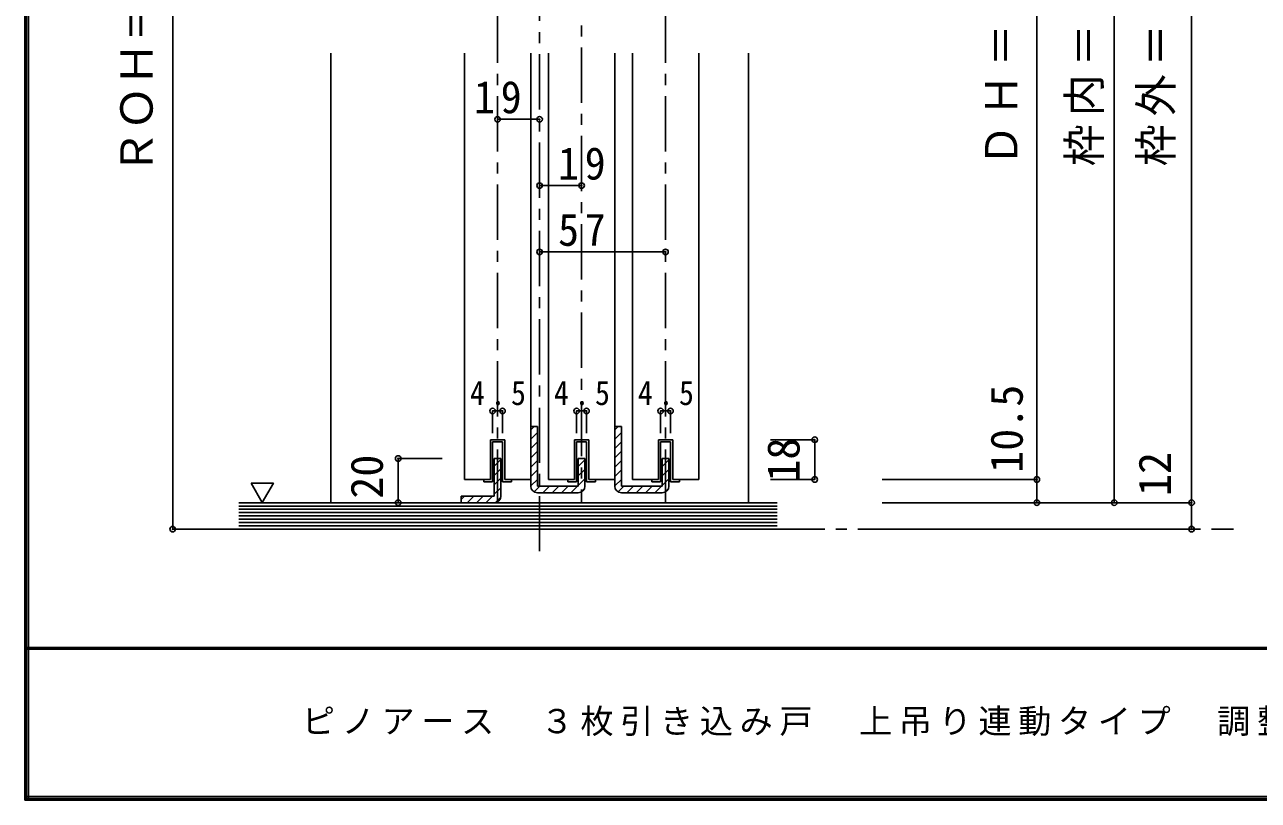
# Model space of a CAD drawing. Units: millimetres at full size, sheet at 1:5; details may follow other scales. Extents: x -973 to 977, y -718 to 696.
# Drawn here: x -973 to -415, y -701 to -350 of the extents above; entities that cross this region are included whole.
import ezdxf
from ezdxf.enums import TextEntityAlignment as Align

# ---------------------------------------------------------------- set-up
doc = ezdxf.new("R2010")
doc.units = ezdxf.units.MM
doc.header["$LTSCALE"] = 5
doc.header["$PDMODE"] = 32
doc.header["$PDSIZE"] = 2.5
doc.linetypes.add('CHAIN1', pattern=[8, 5, -1, 1, -1])
for name, color, linetype in [('0-1_通り芯', 4, 'CHAIN1'), ('0-3_仕上げ', 2, 'Continuous'), ('0-4_枠', 3, 'Continuous'), ('0-6_扉', 6, 'Continuous'), ('0-7_金物', 7, 'Continuous'), ('0-A_文字', 7, 'Continuous'), ('0-B_寸法', 7, 'Continuous'), ('0-C_ハッチ', 4, 'Continuous'), ('F-1_枠', 6, 'Continuous'), ('F-A_文字', 7, 'Continuous')]:
    doc.layers.add(name, color=color, linetype=linetype)
doc.styles.add('ＭＳ ゴシック', font='')
doc.styles.get('ＭＳ ゴシック').set_extended_font_data('MS Gothic')

msp = doc.modelspace()

# ---------------------------------------------------------------- linework, layer by layer
at = {"layer": '0-1_通り芯'}
for p, q in [((-740.388, -588.141), (-740.388, -70.141)), ((-721.388, -120.141), (-721.388, -566.141)), ((-759.388, -142.141), (-759.388, -566.141)), ((-683.388, -142.141), (-683.388, -566.141)), ((-876.388, -578.141), (-426.388, -578.141))]:
    msp.add_line(p, q, dxfattribs=at)
at = {"layer": '0-3_仕上げ'}
for p, q in [((-876.388, -566.141), (-632.888, -566.141)), ((-876.388, -578.141), (-632.888, -578.141))]:
    msp.add_line(p, q, dxfattribs=at)
at = {"layer": '0-3_仕上げ', "color": 7}
for p, q in [((-876.388, -567.641), (-632.888, -567.641)), ((-876.388, -569.141), (-632.888, -569.141)), ((-876.388, -570.641), (-632.888, -570.641)), ((-876.388, -572.141), (-632.888, -572.141)), ((-876.388, -573.641), (-632.888, -573.641)), ((-876.388, -575.141), (-632.888, -575.141)), ((-876.388, -576.641), (-632.888, -576.641))]:
    msp.add_line(p, q, dxfattribs=at)
at = {"layer": '0-4_枠', "color": 4}
for p, q in [((-834.888, -566.141), (-834.888, -362.641)), ((-645.888, -566.141), (-645.888, -362.641))]:
    msp.add_line(p, q, dxfattribs=at)
at = {"layer": '0-6_扉'}
for p, q in [((-774.388, -362.641), (-774.388, -555.641)), ((-744.388, -362.641), (-744.388, -555.641)), ((-736.388, -362.641), (-736.388, -555.641)), ((-706.388, -362.641), (-706.388, -555.641)), ((-698.388, -362.641), (-698.388, -555.641)), ((-668.388, -362.641), (-668.388, -555.641)), ((-762.638, -537.641), (-762.638, -555.641)), ((-756.138, -537.641), (-762.638, -537.641)), ((-756.138, -537.641), (-756.138, -555.641)), ((-724.638, -537.641), (-724.638, -555.641)), ((-718.138, -537.641), (-724.638, -537.641)), ((-718.138, -537.641), (-718.138, -555.641)), ((-686.638, -537.641), (-686.638, -555.641)), ((-680.138, -537.641), (-686.638, -537.641)), ((-680.138, -537.641), (-680.138, -555.641)), ((-762.638, -555.641), (-774.388, -555.641)), ((-756.138, -555.641), (-744.388, -555.641)), ((-724.638, -555.641), (-736.388, -555.641)), ((-718.138, -555.641), (-706.388, -555.641)), ((-686.638, -555.641), (-698.388, -555.641)), ((-680.138, -555.641), (-668.388, -555.641))]:
    msp.add_line(p, q, dxfattribs=at)
at = {"layer": '0-7_金物', "color": 3}
for p, q in [((-741.388, -531.641), (-744.388, -531.641)), ((-744.388, -531.641), (-744.388, -555.641)), ((-741.388, -531.641), (-741.388, -558.641)), ((-703.388, -531.641), (-706.388, -531.641)), ((-706.388, -531.641), (-706.388, -555.641)), ((-703.388, -531.641), (-703.388, -558.641)), ((-760.888, -546.141), (-757.888, -546.141)), ((-760.888, -546.141), (-760.888, -563.141)), ((-757.888, -563.141), (-757.888, -546.141)), ((-719.888, -546.141), (-722.888, -546.141)), ((-722.888, -546.141), (-722.888, -558.641)), ((-719.888, -546.141), (-719.888, -558.641)), ((-681.888, -546.141), (-684.888, -546.141)), ((-684.888, -546.141), (-684.888, -558.641)), ((-681.888, -546.141), (-681.888, -558.641)), ((-744.388, -558.641), (-744.388, -555.641)), ((-706.388, -558.641), (-706.388, -555.641)), ((-775.888, -563.141), (-775.888, -566.141)), ((-775.888, -563.141), (-760.888, -563.141)), ((-722.888, -558.641), (-741.388, -558.641)), ((-741.388, -561.641), (-722.887, -561.641)), ((-684.888, -558.641), (-703.388, -558.641)), ((-703.388, -561.641), (-684.887, -561.641)), ((-760.888, -566.141), (-775.888, -566.141))]:
    msp.add_line(p, q, dxfattribs=at)
at = {"layer": '0-7_金物'}
for p, q in [((-762.638, -555.641), (-762.638, -537.641)), ((-762.638, -537.641), (-756.138, -537.641)), ((-761.638, -556.641), (-761.638, -538.641)), ((-757.138, -538.641), (-761.638, -538.641)), ((-757.138, -538.641), (-757.138, -556.641)), ((-756.138, -537.641), (-756.138, -555.641)), ((-724.638, -555.641), (-724.638, -537.641)), ((-724.638, -537.641), (-718.138, -537.641)), ((-723.638, -556.641), (-723.638, -538.641)), ((-719.138, -538.641), (-723.638, -538.641)), ((-719.138, -538.641), (-719.138, -556.641)), ((-718.138, -537.641), (-718.138, -555.641)), ((-686.638, -555.641), (-686.638, -537.641)), ((-686.638, -537.641), (-680.138, -537.641)), ((-685.638, -556.641), (-685.638, -538.641)), ((-681.138, -538.641), (-685.638, -538.641)), ((-681.138, -538.641), (-681.138, -556.641)), ((-680.138, -537.641), (-680.138, -555.641)), ((-765.638, -555.641), (-762.638, -555.641)), ((-765.638, -556.641), (-765.638, -555.641)), ((-761.638, -556.641), (-765.638, -556.641)), ((-757.138, -556.641), (-753.138, -556.641)), ((-756.138, -555.641), (-753.138, -555.641)), ((-753.138, -555.641), (-753.138, -556.641)), ((-727.638, -555.641), (-724.638, -555.641)), ((-727.638, -556.641), (-727.638, -555.641)), ((-723.638, -556.641), (-727.638, -556.641)), ((-719.138, -556.641), (-715.138, -556.641)), ((-718.138, -555.641), (-715.138, -555.641)), ((-715.138, -555.641), (-715.138, -556.641)), ((-689.638, -555.641), (-686.638, -555.641)), ((-689.638, -556.641), (-689.638, -555.641)), ((-685.638, -556.641), (-689.638, -556.641)), ((-681.138, -556.641), (-677.138, -556.641)), ((-680.138, -555.641), (-677.138, -555.641)), ((-677.138, -555.641), (-677.138, -556.641))]:
    msp.add_line(p, q, dxfattribs=at)
at = {"layer": '0-7_金物', "color": 3}
for centre, start, end in [((-760.888, -563.141), 270, 0), ((-741.388, -558.641), 180, 270), ((-722.887, -558.641), 270, 0), ((-703.388, -558.641), 180, 270), ((-684.887, -558.641), 270, 0)]:
    msp.add_arc(centre, 3, start, end, dxfattribs=at)
at = {"layer": '0-A_文字'}
msp.add_line((-870.823, -557.328), (-865.823, -565.988), dxfattribs=at)
msp.add_lwpolyline([(-870.823, -557.328), (-860.823, -557.328), (-865.823, -565.988)], dxfattribs=at)
at = {"layer": '0-B_寸法', "color": 4}
for p, q in [((-906.388, -120.141), (-906.388, -578.141)), ((-480.388, -128.141), (-480.388, -566.141)), ((-445.388, -128.141), (-445.388, -578.141)), ((-515.388, -158.141), (-515.388, -566.141)), ((-759.388, -392.641), (-740.388, -392.641)), ((-740.388, -422.641), (-721.388, -422.641)), ((-740.388, -452.641), (-683.388, -452.641)), ((-761.638, -524.641), (-757.138, -524.641)), ((-761.638, -524.641), (-761.638, -534.641)), ((-757.138, -524.641), (-757.138, -534.641)), ((-723.638, -524.641), (-719.138, -524.641)), ((-723.638, -524.641), (-723.638, -534.641)), ((-719.138, -524.641), (-719.138, -534.641)), ((-685.638, -524.641), (-681.138, -524.641)), ((-685.638, -524.641), (-685.638, -534.641)), ((-681.138, -524.641), (-681.138, -534.641)), ((-615.888, -537.641), (-635.888, -537.641)), ((-615.888, -555.641), (-615.888, -537.641)), ((-804.388, -546.141), (-784.388, -546.141)), ((-804.388, -566.141), (-804.388, -546.141)), ((-615.888, -555.641), (-635.888, -555.641)), ((-515.388, -555.641), (-585.388, -555.641)), ((-804.388, -566.141), (-784.388, -566.141)), ((-445.388, -566.141), (-585.388, -566.141)), ((-906.388, -578.141), (-876.388, -578.141)), ((-445.388, -578.141), (-585.388, -578.141))]:
    msp.add_line(p, q, dxfattribs=at)
at = {"layer": '0-B_寸法'}
for p in [(-759.388, -392.641), (-740.388, -392.641), (-740.388, -422.641), (-721.388, -422.641), (-740.388, -452.641), (-683.388, -452.641), (-761.638, -524.641), (-757.138, -524.641), (-723.638, -524.641), (-719.138, -524.641), (-685.638, -524.641), (-681.138, -524.641), (-615.888, -537.641), (-804.388, -546.141), (-615.888, -555.641), (-515.388, -555.641), (-804.388, -566.141), (-515.388, -566.141), (-480.388, -566.141), (-445.388, -566.141), (-906.388, -578.141), (-445.388, -578.141)]:
    msp.add_point(p, dxfattribs=at)
at = {"layer": '0-C_ハッチ'}
for p, q in [((-744.388, -533.125), (-742.904, -531.641)), ((-744.388, -537.367), (-741.388, -534.367)), ((-706.388, -533.125), (-704.904, -531.641)), ((-706.388, -537.367), (-703.388, -534.367)), ((-744.388, -541.61), (-741.388, -538.61)), ((-706.388, -541.61), (-703.388, -538.61)), ((-760.888, -549.624), (-757.888, -546.624)), ((-744.388, -545.853), (-741.388, -542.853)), ((-722.888, -549.809), (-719.888, -546.809)), ((-706.388, -545.853), (-703.388, -542.853)), ((-684.888, -549.809), (-681.888, -546.809)), ((-760.888, -553.867), (-757.888, -550.867)), ((-744.388, -550.095), (-741.388, -547.095)), ((-744.388, -554.338), (-741.388, -551.338)), ((-722.888, -554.051), (-719.888, -551.051)), ((-706.388, -550.095), (-703.388, -547.095)), ((-706.388, -554.338), (-703.388, -551.338)), ((-684.888, -554.051), (-681.888, -551.051)), ((-760.888, -558.109), (-757.888, -555.109)), ((-744.388, -558.581), (-741.388, -555.581)), ((-722.888, -558.294), (-719.888, -555.294)), ((-706.388, -558.581), (-703.388, -555.581)), ((-684.888, -558.294), (-681.888, -555.294)), ((-775.888, -564.624), (-774.405, -563.142)), ((-773.163, -566.141), (-770.163, -563.142)), ((-768.92, -566.141), (-765.92, -563.142)), ((-764.677, -566.141), (-761.678, -563.142)), ((-760.888, -562.352), (-757.888, -559.352)), ((-760.394, -566.101), (-757.928, -563.634)), ((-742.834, -561.269), (-740.205, -558.641)), ((-738.963, -561.641), (-735.963, -558.641)), ((-734.72, -561.641), (-731.72, -558.641)), ((-730.477, -561.641), (-727.477, -558.641)), ((-726.235, -561.641), (-723.235, -558.641)), ((-721.781, -561.429), (-720.098, -559.747)), ((-704.834, -561.269), (-702.205, -558.641)), ((-700.963, -561.641), (-697.963, -558.641)), ((-696.72, -561.641), (-693.72, -558.641)), ((-692.477, -561.641), (-689.477, -558.641)), ((-688.235, -561.641), (-685.235, -558.641)), ((-683.781, -561.429), (-682.098, -559.747))]:
    msp.add_line(p, q, dxfattribs=at)
at = {"layer": 'F-1_枠'}
for p, q in [((-973.347, 695.833), (-973.347, -700.833)), ((-972.514, 695.833), (-972.514, -700.833)), ((-971.68, 695.833), (-971.68, -700.833)), ((976.653, -631.667), (-973.347, -631.667)), ((976.653, -632.5), (-973.347, -632.5)), ((976.653, -699.167), (-973.347, -699.167)), ((976.653, -700), (-973.347, -700)), ((976.653, -700.833), (-973.347, -700.833))]:
    msp.add_line(p, q, dxfattribs=at)

# ---------------------------------------------------------------- texts
at = {"layer": '0-B_寸法', "style": 'ＭＳ ゴシック'}
for s, p in [('ＲＯＨ＝2,055', (-911.029, -417.641)), ('10.5', (-517.388, -552.641)), ('18', (-618.388, -556.641)), ('20', (-806.888, -564.348)), ('12', (-450.388, -563.141))]:
    msp.add_text(s, height=14.66, rotation=90, dxfattribs=at).set_placement(p, align=Align.BOTTOM_LEFT)
at = {"layer": '0-B_寸法', "char_height": 14.66, "attachment_point": 7, "rotation": 90, "style": 'ＭＳ ゴシック'}
for s, insert in [('\\T1.19;\\W0.95;ＤＨ＝1,983', (-520.388, -413.891)), ('\\T1.19;\\W0.95;枠内＝2,005', (-482.888, -413.891)), ('\\T1.19;\\W0.95;枠外＝2,035', (-450.388, -413.891))]:
    msp.add_mtext(s, dxfattribs=dict(at, insert=insert))
at = {"layer": '0-B_寸法', "attachment_point": 7, "style": 'ＭＳ ゴシック'}
for s, insert, char_height in [('\\T1.27;\\W0.95;19', (-770.013, -390.141), 14.66), ('\\T1.27;\\W0.95;19', (-732.013, -420.141), 14.66), ('\\T1.27;\\W0.95;57', (-732.013, -450.141), 14.66), ('\\T1.38;\\W0.9;4.5', (-771.888, -522.141), 11), ('\\T1.38;\\W0.9;4.5', (-733.888, -522.141), 11), ('\\T1.38;\\W0.9;4.5', (-695.888, -522.141), 11)]:
    msp.add_mtext(s, dxfattribs=dict(at, insert=insert, char_height=char_height))
at = {"layer": 'F-A_文字', "insert": (-847.938, -673.333), "char_height": 11, "attachment_point": 7, "style": 'ＭＳ ゴシック'}
msp.add_mtext('\\T1.2;ピノアース\u3000３枚引き込み戸\u3000上吊り連動タイプ\u3000調整枠\u3000枠外H2,035\u3000枠外W3,080', dxfattribs=at)

doc.saveas('drawing.dxf')
